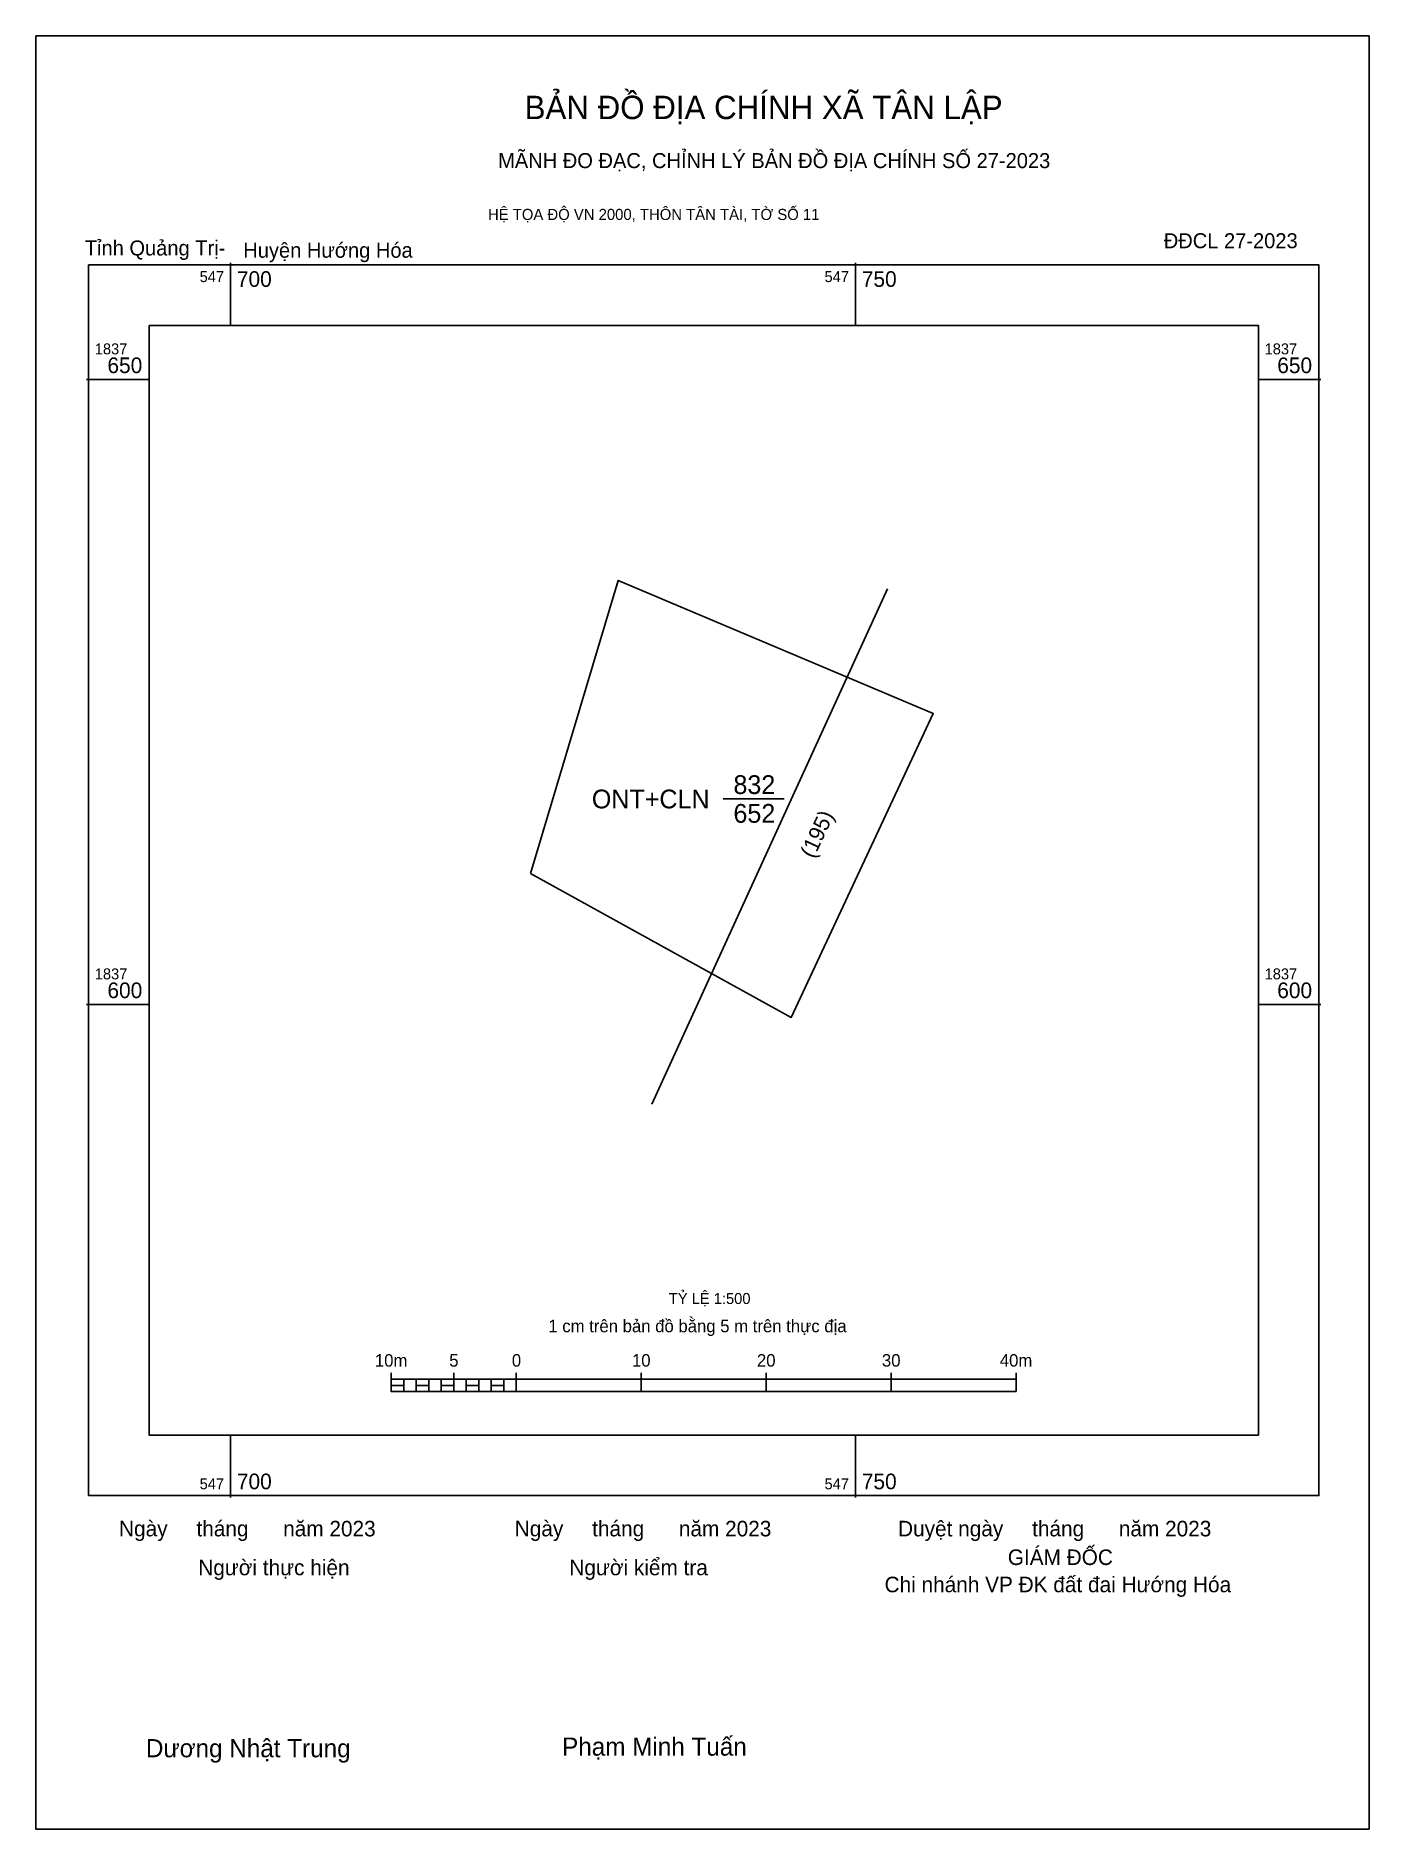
# Model space of a CAD drawing. Extents: x 547684 to 547791, y 1837534 to 1837677.
import ezdxf

# ---------------------------------------------------------------- set-up
doc = ezdxf.new("R2010")
doc.units = 0
for name, color, linetype in [('Level 10', 7, 'Continuous'), ('Level 13', 7, 'Continuous'), ('Level 15', 7, 'Continuous'), ('Level 27', 7, 'Continuous'), ('Level 49', 7, 'Continuous'), ('Level 50', 7, 'Continuous'), ('Level 6', 7, 'Continuous'), ('Level 62', 7, 'Continuous'), ('Level 63', 7, 'Continuous'), ('Level 9', 7, 'Continuous')]:
    doc.layers.add(name, color=color, linetype=linetype)

msp = doc.modelspace()

# ---------------------------------------------------------------- linework, layer by layer
at = {"layer": 'Level 10'}
msp.add_lwpolyline([(547723.99, 1837610.47), (547731.01, 1837633.91), (547756.21, 1837623.26), (547744.86, 1837598.96)], close=True, dxfattribs=at)
at = {"layer": 'Level 15'}
msp.add_lwpolyline([(547684.41, 1837677.48), (547791.09, 1837677.48), (547791.09, 1837534.02), (547684.41, 1837534.02)], close=True, dxfattribs=at)
at = {"layer": 'Level 27'}
for p, q in [((547731.01, 1837633.91), (547731.01, 1837633.91)), ((547756.21, 1837623.26), (547756.21, 1837623.27)), ((547723.99, 1837610.47), (547723.98, 1837610.47)), ((547744.86, 1837598.96), (547744.85, 1837598.96))]:
    msp.add_line(p, q, dxfattribs=at)
at = {"layer": 'Level 50'}
for p, q in [((547752.55, 1837633.25), (547733.7, 1837592.02)), ((547739.4, 1837616.43), (547744.29, 1837616.43))]:
    msp.add_line(p, q, dxfattribs=at)
at = {"layer": 'Level 62'}
msp.add_lwpolyline([(547693.47, 1837654.31), (547782.23, 1837654.31), (547782.23, 1837565.55), (547693.47, 1837565.55)], close=True, dxfattribs=at)
at = {"layer": 'Level 63'}
for p, q in [((547700, 1837659.31), (547700, 1837654.31)), ((547750, 1837659.31), (547750, 1837654.31)), ((547688.47, 1837650), (547693.47, 1837650)), ((547782.23, 1837650), (547787.23, 1837650)), ((547688.47, 1837600), (547693.47, 1837600)), ((547782.23, 1837600), (547787.23, 1837600)), ((547712.85, 1837570.52), (547712.85, 1837569.02)), ((547712.85, 1837570.02), (547762.85, 1837570.02)), ((547713.85, 1837570.02), (547713.85, 1837569.02)), ((547714.85, 1837570.02), (547714.85, 1837569.02)), ((547715.85, 1837570.02), (547715.85, 1837569.02)), ((547716.85, 1837570.02), (547716.85, 1837569.02)), ((547717.85, 1837570.52), (547717.85, 1837569.02)), ((547717.85, 1837570.02), (547717.85, 1837569.02)), ((547718.85, 1837570.02), (547718.85, 1837569.02)), ((547719.85, 1837570.02), (547719.85, 1837569.02)), ((547720.85, 1837570.02), (547720.85, 1837569.02)), ((547721.85, 1837570.02), (547721.85, 1837569.02)), ((547722.85, 1837570.52), (547722.85, 1837569.02)), ((547722.85, 1837570.02), (547722.85, 1837569.02)), ((547732.85, 1837570.52), (547732.85, 1837569.02)), ((547742.85, 1837570.52), (547742.85, 1837569.02)), ((547752.85, 1837570.52), (547752.85, 1837569.02)), ((547762.85, 1837570.52), (547762.85, 1837569.02)), ((547712.85, 1837569.02), (547762.85, 1837569.02)), ((547700, 1837565.55), (547700, 1837560.55)), ((547750, 1837565.55), (547750, 1837560.55))]:
    msp.add_line(p, q, dxfattribs=at)
for points in [[(547688.63, 1837659.15), (547787.07, 1837659.15), (547787.07, 1837560.71), (547688.63, 1837560.71)], [(547712.85, 1837569.52), (547713.85, 1837569.52), (547713.85, 1837569.02), (547712.85, 1837569.02)], [(547712.85, 1837569.52), (547713.85, 1837569.52), (547713.85, 1837569.02), (547712.85, 1837569.02)], [(547714.85, 1837569.52), (547715.85, 1837569.52), (547715.85, 1837569.02), (547714.85, 1837569.02)], [(547716.85, 1837569.52), (547717.85, 1837569.52), (547717.85, 1837569.02), (547716.85, 1837569.02)], [(547718.85, 1837569.52), (547719.85, 1837569.52), (547719.85, 1837569.02), (547718.85, 1837569.02)], [(547720.85, 1837569.52), (547721.85, 1837569.52), (547721.85, 1837569.02), (547720.85, 1837569.02)]]:
    msp.add_lwpolyline(points, close=True, dxfattribs=at)

# ---------------------------------------------------------------- texts
at = {"layer": 'Level 13'}
for s, p in [('ONT+CLN', (547728.9, 1837615.68)), ('832', (547740.23, 1837616.83)), ('652', (547740.23, 1837614.53))]:
    msp.add_text(s, height=1.5, dxfattribs=at).set_placement(p)
at = {"layer": 'Level 49'}
msp.add_text('(195)', height=1.248, rotation=64.9537, dxfattribs=at).set_placement((547746.65, 1837611.61))
at = {"layer": 'Level 6'}
msp.add_text('TỶ LỆ 1:500', height=0.879, dxfattribs=at).set_placement((547735.06, 1837576.03))
at = {"layer": 'Level 63'}
for s, height, p in [('BẢN ĐỒ ĐỊA CHÍNH XÃ TÂN LẬP', 1.8718, (547723.52, 1837670.82)), ('MÃNH ĐO ĐẠC, CHỈNH LÝ BẢN ĐỒ ĐỊA CHÍNH SỐ 27-2023', 1.2011, (547721.4, 1837666.9)), ('HỆ TỌA ĐỘ VN 2000, THÔN TÂN TÀI, TỜ SỐ 11', 0.8891, (547720.59, 1837662.75)), ('700', 1.25, (547700.5, 1837657.4)), ('750', 1.25, (547750.5, 1837657.4)), ('547', 0.875, (547697.52, 1837657.78)), ('547', 0.875, (547747.52, 1837657.78)), ('1837', 0.875, (547689.13, 1837652)), ('650', 1.25, (547690.14, 1837650.5)), ('1837', 0.875, (547782.73, 1837652)), ('650', 1.25, (547783.74, 1837650.5)), ('1837', 0.875, (547689.13, 1837602)), ('1837', 0.875, (547782.73, 1837602)), ('600', 1.25, (547690.14, 1837600.5)), ('600', 1.25, (547783.74, 1837600.5)), ('1 cm trên bản đồ bằng 5 m trên thực địa', 1, (547725.42, 1837573.77)), ('10m', 1, (547711.54, 1837571.02)), ('5', 1, (547717.49, 1837571.02)), ('0', 1, (547722.5, 1837571.02)), ('10', 1, (547732.11, 1837571.02)), ('20', 1, (547742.11, 1837571.02)), ('30', 1, (547752.11, 1837571.02)), ('40m', 1, (547761.54, 1837571.02)), ('547', 0.875, (547697.52, 1837561.21)), ('700', 1.25, (547700.5, 1837561.21)), ('547', 0.875, (547747.52, 1837561.21)), ('750', 1.25, (547750.5, 1837561.21)), ('Ngày     tháng      năm 2023', 1.2442, (547691.07, 1837557.44)), ('Ngày     tháng      năm 2023', 1.2442, (547722.73, 1837557.44)), ('Duyệt ngày     tháng      năm 2023', 1.2442, (547753.4, 1837557.44)), ('Người thực hiện', 1.2442, (547697.41, 1837554.33)), ('Người kiểm tra', 1.2442, (547727.1, 1837554.33)), ('GIÁM ĐỐC', 1.244, (547762.18, 1837555.15)), ('Chi nhánh VP ĐK đất đai Hướng Hóa', 1.2442, (547752.32, 1837552.97)), ('Dương Nhật Trung', 1.4512, (547693.22, 1837539.77)), ('Phạm Minh Tuấn', 1.4512, (547726.52, 1837539.9))]:
    msp.add_text(s, height=height, dxfattribs=at).set_placement(p)
at = {"layer": 'Level 9'}
for s, p in [('ĐĐCL 27-2023', (547774.66, 1837660.49)), ('Tỉnh Quảng Trị-', (547688.33, 1837659.91)), ('Huyện Hướng Hóa', (547701.01, 1837659.73))]:
    msp.add_text(s, height=1.2011, dxfattribs=at).set_placement(p)

doc.saveas('drawing.dxf')
